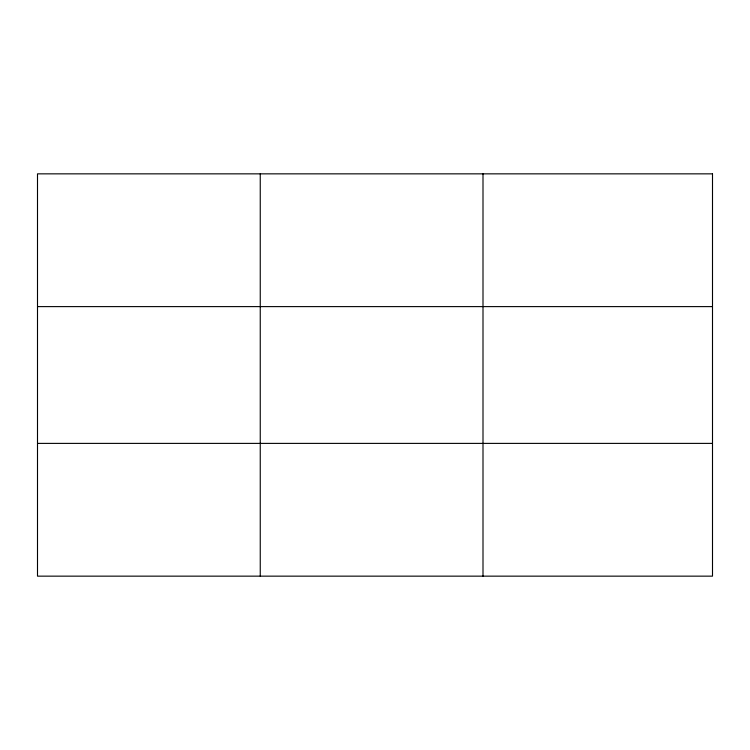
<?xml version="1.0" encoding="UTF-8"?>
<svg xmlns="http://www.w3.org/2000/svg" width="750" height="750" viewBox="0 0 750 750"><rect width="100%" height="100%" fill="white"/><g stroke="black" fill="none" stroke-linecap="round" stroke-linejoin="round"><path stroke-width="1.12" d="M260.25 576.15L260.25 173.85M483 576.15L483 173.85M37.5 306.609L712.5 306.609M37.5 443.391L712.5 443.391M712.5 173.85L712.5 576.15L37.5 576.15L37.5 173.85L712.5 173.85"/></g></svg>
